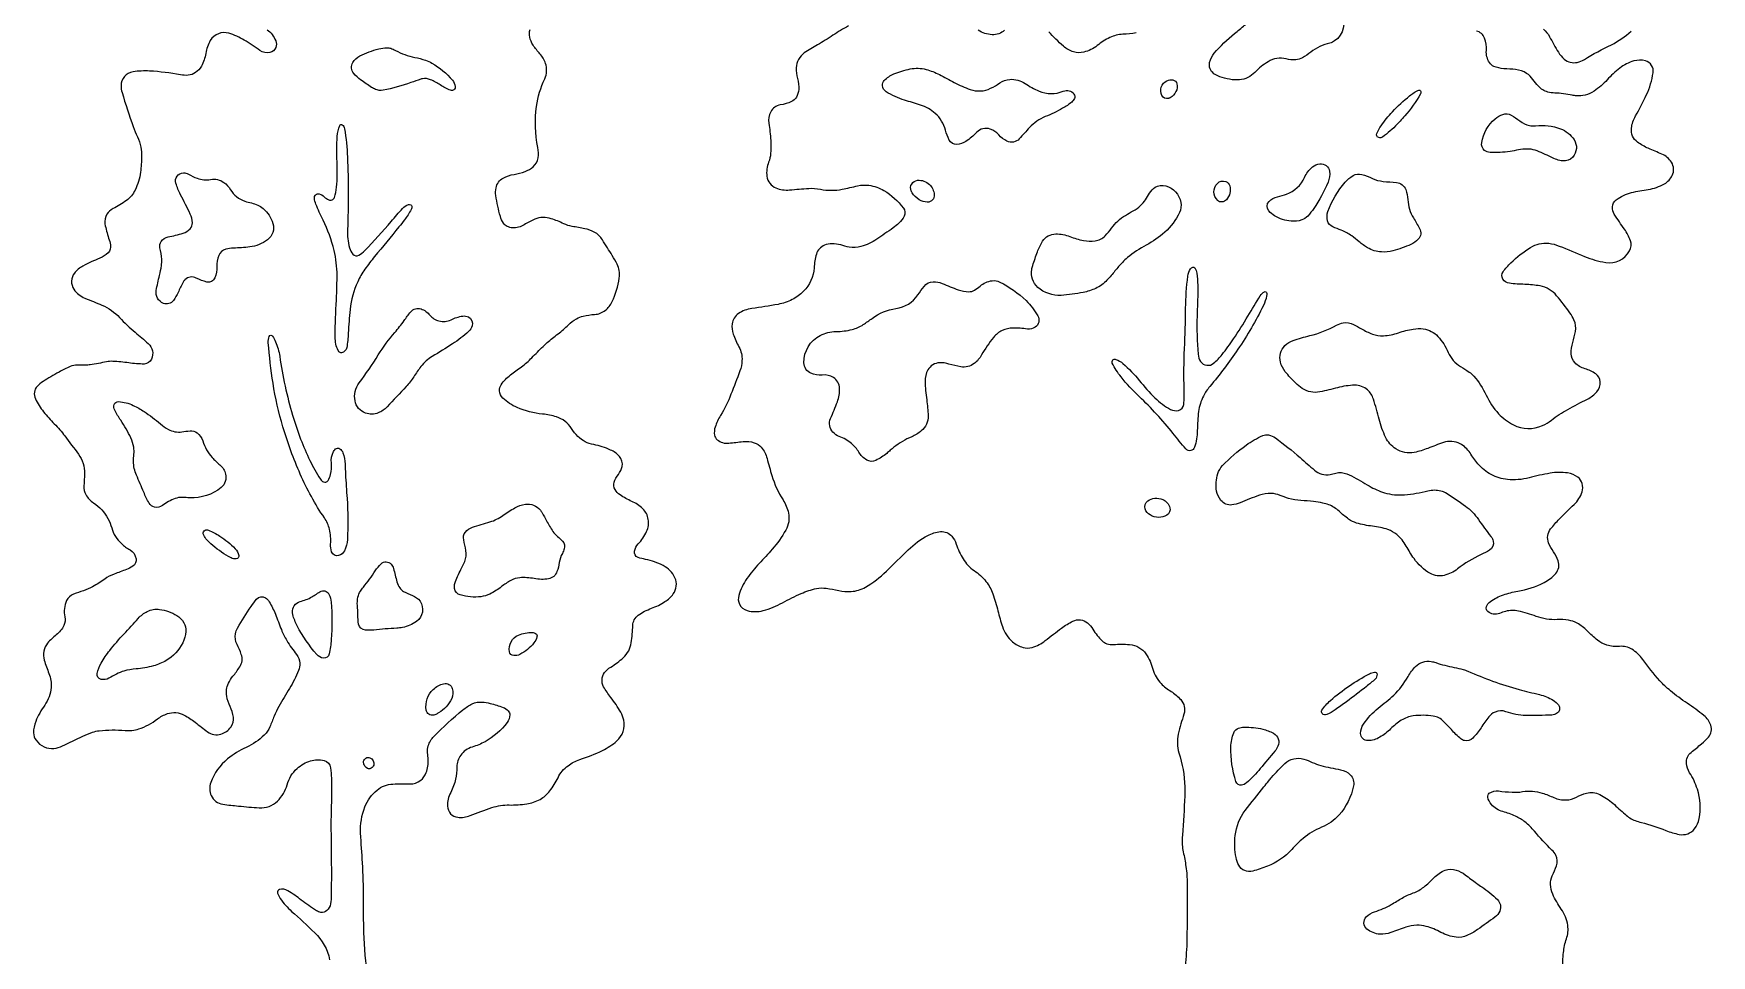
# Model space of a CAD drawing. Extents: x 9.77 to 14.36, y 8.06 to 16.01.
# Drawn here: x 9.765 to 14.36, y 11.191 to 13.715 of the extents above; entities that cross this region are included whole.
import ezdxf

# ---------------------------------------------------------------- set-up
doc = ezdxf.new("R2010")
doc.units = 0
doc.layers.add('SignTorch_ASPEN_TREE_VECTOR', color=18, linetype='CONTINUOUS')

msp = doc.modelspace()

# ---------------------------------------------------------------- linework, layer by layer
at = {"layer": 'SignTorch_ASPEN_TREE_VECTOR'}
for points in [[(13.0992, 13.7513, -0.039312), (13.136, 13.7757, -0.197974), (13.1897, 13.7819, -0.055897), (13.2213, 13.7691, 0.175242), (13.2549, 13.7639, 0.099702), (13.2748, 13.7722, -0.106891), (13.312, 13.787, -0.31548), (13.3458, 13.7709, -0.389125), (13.3281, 13.6945, -0.09422), (13.3149, 13.6887, 0.109017), (13.2625, 13.6639, -0.030289), (13.2401, 13.6486, -0.115769), (13.2218, 13.6427, -0.082841), (13.1952, 13.6451, 0.203362), (13.1463, 13.6377, 0.063825), (13.1096, 13.6083, -0.181608), (13.0671, 13.588, -0.054313), (13.0474, 13.5884, -0.038073), (13.02, 13.5942, -0.081281), (12.9977, 13.6048, -0.306358), (12.9858, 13.6358, -0.12184), (12.9985, 13.6608, -0.04356), (13.054, 13.715, -0.002174), (13.0816, 13.7373, -0.003418)], [(10.7986, 13.5804, -0.039168), (10.7228, 13.5597, -0.144474), (10.7012, 13.5619, -0.04739), (10.6911, 13.5672, -0.014781), (10.661, 13.588, -0.055478), (10.642, 13.6056, -0.331027), (10.6397, 13.6358, -0.132762), (10.6588, 13.6533, -0.061581), (10.7106, 13.6725, -0.04477), (10.7331, 13.6757, -0.099373), (10.7433, 13.6743, -0.039781), (10.7561, 13.6685, 0.078942), (10.809, 13.6495, -0.032937), (10.8387, 13.6418, -0.053254), (10.856, 13.634, -0.083066), (10.9122, 13.587, -0.140238), (10.92, 13.5699, -0.577527), (10.9071, 13.5595, -0.051606), (10.879, 13.574, 0.042141), (10.8524, 13.5884, 0.151314), (10.8302, 13.5909, 0.032914), (10.8254, 13.5896, 0.005757)], [(12.2866, 13.5806, 0.035844), (12.33, 13.5616, 0.202035), (12.3861, 13.5648, 0.036702), (12.4113, 13.5796, -0.132501), (12.4388, 13.5893, -0.171661), (12.4806, 13.578, 0.05019), (12.5185, 13.5571, 0.202278), (12.5848, 13.5568, -0.159168), (12.6013, 13.5581, -0.18768), (12.6142, 13.5491, -0.248899), (12.6154, 13.537, -0.12322), (12.6083, 13.5272, -0.048403), (12.5831, 13.51, -0.027558), (12.5358, 13.4872, 0.10678), (12.4926, 13.4573, 0.006695), (12.4646, 13.4265, -0.340353), (12.4308, 13.4201, -0.098233), (12.4085, 13.4374, 0.133902), (12.3851, 13.4532, 0.291089), (12.3477, 13.4441, -0.058594), (12.318, 13.4196, -0.125637), (12.2936, 13.4114, -0.303388), (12.2728, 13.4232, -0.050966), (12.2625, 13.4503, 0.146243), (12.2343, 13.4961, 0.104492), (12.1944, 13.5189, 0.008118), (12.1505, 13.5323, -0.076202), (12.0999, 13.5556, -0.22697), (12.0898, 13.5723, -0.22142), (12.0948, 13.5863, -0.100062), (12.121, 13.604, -0.048504), (12.1659, 13.6178, -0.115473), (12.2092, 13.6165, -0.056955), (12.2456, 13.6023, 0.000449)], [(12.8733, 13.537, -0.361442), (12.8548, 13.5453, -0.41909), (12.869, 13.5855, -0.146291), (12.8846, 13.5878, -0.314172), (12.8961, 13.577, -0.165105), (12.8936, 13.5559, -0.15145), (12.878, 13.539, -0.029757), (12.8756, 13.5378, -0.033771)], [(13.4994, 13.4664, -0.044478), (13.4592, 13.4313, -0.241773), (13.4489, 13.4297, -0.440153), (13.4437, 13.4413, -0.047498), (13.4553, 13.4624, -0.041379), (13.4862, 13.5007, -0.031714), (13.5334, 13.5442, -0.061246), (13.5588, 13.56, -0.410651), (13.5636, 13.5583, -0.245356), (13.5634, 13.5499, -0.052544), (13.52, 13.489, -0.003765), (13.5073, 13.4748, -0.006283)], [(10.6991, 13.1041, 0.019518), (10.6725, 13.0694, 0.047793), (10.6528, 13.035, 0.07948), (10.6323, 12.9595, 0.014406), (10.6272, 12.8941, -0.031479), (10.6228, 12.855, -0.313514), (10.6087, 12.8409, -0.280446), (10.6018, 12.8435, -0.111832), (10.5943, 12.8595, -0.062403), (10.5909, 12.8994, -0.002637), (10.595, 12.9968, 0.011718), (10.5964, 13.0529, 0.060063), (10.5882, 13.1209, 0.055974), (10.5579, 13.2039, -0.021773), (10.5385, 13.2473, -0.059172), (10.5342, 13.2637, -0.53884), (10.5478, 13.2757, -0.130884), (10.5611, 13.268, 0.093411), (10.5738, 13.2593, 0.438798), (10.589, 13.2659, 0.060167), (10.595, 13.294, 0.035142), (10.5965, 13.3635, -0.028361), (10.597, 13.433, -0.084914), (10.6042, 13.4631, -0.487297), (10.6106, 13.4648, -0.193335), (10.617, 13.4541, -0.029767), (10.6249, 13.3763, -0.02064), (10.625, 13.1779, 0.073639), (10.6303, 13.1285, 0.11637), (10.6397, 13.1106, 0.356017), (10.6561, 13.1078, 0.073646), (10.6722, 13.1203, 0.013807), (10.7448, 13.2006, -0.005088), (10.7757, 13.236, -0.135831), (10.7918, 13.2464, -0.194396), (10.7982, 13.2459, -0.258883), (10.801, 13.2418, -0.147466), (10.7992, 13.2332, -0.037272), (10.781, 13.2046, -0.010326), (10.7659, 13.1853, -0.002415)], [(13.8083, 13.3921, -0.047931), (13.7537, 13.389, -0.167218), (13.7387, 13.3949, -0.262999), (13.7308, 13.4162, -0.179689), (13.7677, 13.4813, -0.090604), (13.7886, 13.4932, -0.207967), (13.8113, 13.4915, -0.056441), (13.8353, 13.4753, 0.130277), (13.8614, 13.4628, 0.079175), (13.8784, 13.4622, -0.122552), (13.9462, 13.4542, -0.158975), (13.9836, 13.4242, -0.339442), (13.98, 13.3762, -0.24549), (13.9527, 13.366, -0.092509), (13.921, 13.376, 0.040282), (13.877, 13.3952, 0.087153), (13.8549, 13.3986, 0.043753), (13.8315, 13.3962, -0.010131)], [(10.161, 13.0061, -0.048276), (10.1483, 12.9842, -0.340495), (10.121, 12.976, -0.361819), (10.1012, 13.0112, -0.017533), (10.1103, 13.0526, 0.030096), (10.1155, 13.0795, 0.048143), (10.1162, 13.0966, 0.0433), (10.1115, 13.1283, -0.211187), (10.1146, 13.1454, -0.197504), (10.1337, 13.1579, 0.025363), (10.1747, 13.1681, 0.136742), (10.1941, 13.1804, 0.187525), (10.2002, 13.1964, 0.112628), (10.1945, 13.2206, 0.005376), (10.1678, 13.2735, -0.04487), (10.155, 13.3049, -0.497307), (10.1755, 13.3335, -0.138402), (10.1894, 13.3299, 0.039681), (10.2132, 13.3184, 0.141853), (10.2501, 13.3152, -0.210712), (10.2862, 13.3072, -0.096526), (10.3044, 13.2873, 0.171592), (10.3434, 13.2558, 0.038683), (10.3619, 13.2508, -0.130443), (10.3941, 13.2355, -0.142663), (10.4208, 13.195, -0.318046), (10.406, 13.15, -0.130206), (10.3573, 13.1306, -0.022008), (10.3126, 13.1271, 0.05384), (10.2921, 13.1242, 0.239111), (10.2723, 13.1069, 0.107886), (10.2671, 13.0765, -0.111157), (10.2617, 13.0462, -0.170571), (10.2527, 13.0362, -0.181059), (10.2402, 13.0345, -0.068589), (10.2108, 13.0453, 0.334755), (10.1799, 13.0406, 0.067431), (10.1749, 13.0338, 0.01816)], [(13.2709, 13.2359, -0.036314), (13.2544, 13.2152, -0.124643), (13.2378, 13.2044, -0.105585), (13.2089, 13.2009, -0.111431), (13.1638, 13.2155, -0.081426), (13.1476, 13.2291, -0.395446), (13.1487, 13.2551, -0.139073), (13.1715, 13.2676, 0.032144), (13.1965, 13.275, 0.203208), (13.2455, 13.3208, -0.116801), (13.2674, 13.3496, -0.146661), (13.2878, 13.3582, -0.403515), (13.3139, 13.3378, -0.13617), (13.31, 13.3075, -0.050205)], [(13.395, 13.1448, 0.014333), (13.3747, 13.1607, 0.066973), (13.3463, 13.1763, -0.002093), (13.3231, 13.1853, -0.238352), (13.3086, 13.2016, -0.150089), (13.3096, 13.2273, -0.097268), (13.3568, 13.3075, -0.075518), (13.3786, 13.3257, -0.20475), (13.4028, 13.3291, -0.048832), (13.4315, 13.3183, 0.09297), (13.461, 13.31, -0.00107), (13.4974, 13.3067, -0.284559), (13.5227, 13.2876, -0.080573), (13.5285, 13.26, 0.124982), (13.5439, 13.2098, -0.006838), (13.5607, 13.1811, -0.336472), (13.5568, 13.1514, -0.090952), (13.5368, 13.1374, -0.042278), (13.4877, 13.1199, -0.079239), (13.4561, 13.1167, -0.120263), (13.4184, 13.1282, -0.019858), (13.4066, 13.1359, -0.019217)], [(12.1685, 13.2839, -0.503451), (12.1859, 13.3129, -0.220241), (12.2183, 13.3015, -0.175058), (12.2317, 13.2739, -0.45257), (12.2126, 13.2532, -0.133779), (12.1906, 13.2597, -0.111117), (12.171, 13.279, -0.024085), (12.1697, 13.2813, -0.02159)], [(12.7266, 13.0651, -0.014822), (12.7046, 13.0395, -0.10137), (12.6739, 13.0171, -0.057563), (12.6394, 13.0059, -0.034221), (12.579, 12.998, -0.199033), (12.5153, 13.0199, -0.2655), (12.4986, 13.0691, -0.030209), (12.5013, 13.0796, -0.008161), (12.5141, 13.1172, -0.057123), (12.5284, 13.1462, -0.251169), (12.5645, 13.1662, -0.098993), (12.6029, 13.159, 0.048484), (12.6403, 13.1481, 0.077833), (12.6721, 13.1471, 0.174053), (12.6994, 13.1609, 0.031833), (12.7172, 13.1822, -0.099046), (12.7551, 13.217, -0.017411), (12.7768, 13.2291, 0.080991), (12.7967, 13.2439, 0.068645), (12.8213, 13.2773, -0.127844), (12.8367, 13.2937, -0.211769), (12.8655, 13.2979, -0.287748), (12.9069, 13.2526, -0.156243), (12.9032, 13.2246, -0.101816), (12.8629, 13.1709, -0.057864), (12.8122, 13.1356, 0.048109), (12.7609, 13.1013, 0.031568), (12.7467, 13.088, 0.020064)], [(13.0319, 13.2598, -0.190152), (13.0194, 13.2536, -0.216022), (13.0078, 13.2578, -0.413758), (13.0069, 13.3045, -0.301412), (13.0299, 13.3096, -0.237784), (13.0408, 13.2977, -0.257074)], [(12.9513, 12.9409, 0.025244), (12.9542, 12.8365, 0.129692), (12.961, 12.817, 0.44501), (12.9967, 12.812, 0.051232), (13.02, 12.836, 0.019159), (13.0511, 12.8786, 0.013628), (13.0908, 12.9413, -0.004036), (13.1243, 12.9967, -0.130926), (13.1362, 13.0079, -0.503369), (13.1416, 13.0054, -0.094729), (13.1417, 12.9964, -0.072075), (13.1329, 12.9699, -0.032416), (13.0631, 12.8502, -0.02729), (12.9863, 12.7486, 0.057438), (12.9686, 12.722, 0.085708), (12.9556, 12.6802, 0.030536), (12.952, 12.628, -0.077388), (12.9445, 12.5823, -0.270004), (12.9339, 12.5729, -0.272045), (12.9205, 12.5776, -0.009085), (12.8853, 12.6203, 0.036263), (12.793, 12.7207, -0.034528), (12.7431, 12.7746, -0.058388), (12.7193, 12.8125, -0.331008), (12.721, 12.821, -0.27732), (12.729, 12.8226, -0.093699), (12.7484, 12.8112, -0.042017), (12.793, 12.7649, 0.025448), (12.836, 12.7172, 0.07501), (12.879, 12.6855, 0.188883), (12.9007, 12.6831, 0.31124), (12.9147, 12.6995, 0.034116), (12.9161, 12.7411, -0.020061), (12.9169, 12.8519, 0.008733), (12.9201, 12.9626, -0.028039), (12.9261, 13.0506, -0.115202), (12.9337, 13.0709, -0.203062), (12.9397, 13.075, -0.273691), (12.9449, 13.0731, -0.147976), (12.9508, 13.0588, -0.034001), (12.953, 12.993, 0.000544), (12.9516, 12.9503, 0.002469)], [(12.1014, 12.5653, -0.061771), (12.0718, 12.5461, -0.24809), (12.047, 12.547, -0.131812), (12.0251, 12.5688, 0.089543), (12.0051, 12.5924, 0.083661), (11.9716, 12.6117, -0.114366), (11.9543, 12.6231, -0.302831), (11.9477, 12.6609, 0.013338), (11.9664, 12.7066, 0.099693), (11.9725, 12.7434, 0.249101), (11.9555, 12.7727, 0.169195), (11.9249, 12.7797, -0.132817), (11.8939, 12.7845, -0.293394), (11.8747, 12.8136, -0.284255), (11.9197, 12.8884, -0.117168), (11.9627, 12.899, 0.058346), (12.0066, 12.9045, 0.086014), (12.0374, 12.918, 0.012971), (12.0616, 12.935, -0.124518), (12.1269, 12.9618, 0.210992), (12.1868, 12.9991, -0.012192), (12.2037, 13.0226, -0.229081), (12.2284, 13.0353, -0.108918), (12.2533, 13.0305, 0.018783), (12.297, 13.0133, 0.07649), (12.3262, 13.008, 0.143174), (12.3418, 13.012, 0.047164), (12.3573, 13.0234, -0.155262), (12.39, 13.038, -0.143296), (12.411, 13.0343, -0.078509), (12.483, 12.9835, -0.068743), (12.5153, 12.942, -0.399469), (12.5078, 12.9104, -0.181939), (12.4866, 12.9057, 0.038218), (12.4466, 12.9085, 0.111197), (12.4178, 12.9017, 0.108145), (12.394, 12.883, 0.046398), (12.3614, 12.8348, -0.106787), (12.3408, 12.8112, -0.20601), (12.3041, 12.8023, -0.032076), (12.272, 12.81, 0.083726), (12.2462, 12.8134, 0.263189), (12.2142, 12.7938, 0.134925), (12.2066, 12.7625, 0.027475), (12.2109, 12.7117, -0.024801), (12.2149, 12.6685, -0.234629), (12.1962, 12.6267, -0.074515), (12.17, 12.6109, 0.070379), (12.121, 12.582, 0.013545), (12.1112, 12.5737, -0.007535)], [(10.78, 12.9288, -0.020355), (10.798, 12.9527, -0.311111), (10.8263, 12.9609, -0.144882), (10.8505, 12.9439, 0.164764), (10.8754, 12.9279, 0.173849), (10.9086, 12.9312, -0.069142), (10.9404, 12.9413, -0.166199), (10.956, 12.9387, -0.35954), (10.9661, 12.9143, -0.132439), (10.9566, 12.8993, -0.041197), (10.9124, 12.865, -0.011763), (10.857, 12.8307, 0.099347), (10.826, 12.803, 0.016503), (10.8065, 12.7751, -0.042882), (10.7855, 12.7483, -0.002343), (10.7334, 12.6928, -0.10823), (10.7093, 12.6763, -0.182569), (10.6743, 12.6756, -0.267693), (10.6455, 12.7093, -0.210127), (10.657, 12.7582, 0.02375), (10.7091, 12.8349, -0.043129), (10.7546, 12.8964, 0.029219)], [(10.6237, 12.4417, -0.029909), (10.6247, 12.3295, -0.106755), (10.6165, 12.2989, -0.202464), (10.6006, 12.2856, -0.409738), (10.5815, 12.2956, -0.094309), (10.5788, 12.3172, 0.07384), (10.5755, 12.3574, 0.091859), (10.5618, 12.3887, -0.045791), (10.4957, 12.5084, -0.030336), (10.4481, 12.6379, -0.034171), (10.421, 12.7574, -0.018715), (10.4079, 12.8684, -0.122664), (10.4107, 12.8855, -0.595262), (10.4196, 12.8863, -0.043172), (10.428, 12.8708, -0.067426), (10.4394, 12.8311, 0.035555), (10.4746, 12.6696, 0.019976), (10.4966, 12.6046, 0.021563), (10.5219, 12.5462, 0.028071), (10.5508, 12.4944, 0.154165), (10.5592, 12.4873, 0.358476), (10.5716, 12.491, 0.089347), (10.5788, 12.5075, 0.082339), (10.5809, 12.5391, -0.136137), (10.5864, 12.5703, -0.17535), (10.5951, 12.5789, -0.26064), (10.6036, 12.5782, -0.16421), (10.6123, 12.5669, -0.073504), (10.6181, 12.5361, 0.005429), (10.6194, 12.5087, 0.002215)], [(10.004, 12.656, -0.022132), (9.9875, 12.6833, -0.218577), (9.9864, 12.6992, -0.325837), (9.9981, 12.7069, -0.100905), (10.0382, 12.6966, -0.031315), (10.0678, 12.6799, -0.032295), (10.113, 12.646, 0.05033), (10.1345, 12.6311, 0.162331), (10.1713, 12.6243, -0.002608), (10.1937, 12.6272, -0.198869), (10.213, 12.622, -0.154883), (10.2288, 12.5992, 0.109557), (10.2542, 12.5544, 0.032795), (10.2755, 12.5338, -0.155575), (10.2911, 12.5087, -0.292553), (10.2789, 12.4719, -0.183595), (10.1934, 12.4438, 0.002489), (10.1722, 12.4447, 0.096676), (10.1532, 12.4416, 0.074149), (10.118, 12.4225, -0.220821), (10.0968, 12.4179, -0.210259), (10.0816, 12.4291, -0.031625), (10.067, 12.459, 0.005375), (10.0471, 12.5056, -0.10242), (10.0391, 12.5433, -0.027493), (10.0401, 12.5628, 0.065501), (10.0396, 12.5823, 0.073203), (10.0317, 12.6076, 0.034666)], [(13.2705, 12.4334, 0.012483), (13.2359, 12.4362, -0.058676), (13.2018, 12.4422, -0.024511), (13.1786, 12.4504, 0.089668), (13.1546, 12.4556, 0.092913), (13.122, 12.4505, 0.015441), (13.069, 12.43, -0.073169), (13.0465, 12.4241, -0.256201), (13.0168, 12.4365, -0.124071), (13.005, 12.4622, -0.123208), (13.008, 12.51, -0.113067), (13.0209, 12.5317, -0.04926), (13.086, 12.5882, -0.048299), (13.1313, 12.614, -0.160611), (13.1473, 12.6157, -0.102575), (13.1657, 12.6075, -0.023568), (13.2336, 12.5536, -0.000873), (13.2729, 12.5192, 0.228253), (13.3157, 12.5072, 0.035083), (13.3311, 12.5111, -0.111493), (13.347, 12.5126, -0.092538), (13.3745, 12.5037, -0.011093), (13.423, 12.476, 0.061527), (13.4646, 12.4575, 0.097436), (13.5193, 12.452, 0.037482), (13.5836, 12.4629, -0.120097), (13.6188, 12.4631, -0.080976), (13.6315, 12.4578, -0.016706), (13.6864, 12.4209, -0.044458), (13.7053, 12.4045, -0.042238), (13.722, 12.384, 0.01834), (13.7561, 12.3378, -0.104538), (13.7626, 12.3249, -0.334674), (13.7524, 12.3002, -0.026894), (13.729, 12.288, 0.059158), (13.6646, 12.2489, -0.108991), (13.6279, 12.2313, -0.186815), (13.5902, 12.2366, -0.114707), (13.5454, 12.2774, -0.024637), (13.5241, 12.3117, 0.091401), (13.4985, 12.3428, 0.091302), (13.4741, 12.3567, 0.059111), (13.432, 12.366, -0.046792), (13.3883, 12.3746, -0.086012), (13.3664, 12.3853, -0.030588), (13.3404, 12.4068, 0.097964), (13.3118, 12.4247, 0.038455), (13.2957, 12.4294, 0.025204)], [(11.1701, 12.3803, 0.034538), (11.1875, 12.3516, 0.063028), (11.2, 12.338, -0.030342), (11.214, 12.3246, -0.26654), (11.2186, 12.3044, -0.04815), (11.2133, 12.2915, 0.080828), (11.205, 12.267, -0.04255), (11.1985, 12.2416, -0.271459), (11.1755, 12.222, -0.093308), (11.136, 12.2224, 0.06729), (11.0966, 12.2249, 0.111158), (11.0721, 12.2175, 0.03942), (11.0466, 12.2004, -0.054724), (11.0148, 12.1803, -0.080903), (10.9904, 12.173, -0.107152), (10.9337, 12.1777, -0.275978), (10.918, 12.1951, -0.131585), (10.9189, 12.2094, -0.044991), (10.9356, 12.2471, 0.028773), (10.9461, 12.2691, 0.143036), (10.9493, 12.299, 0.016533), (10.9431, 12.3283, -0.231862), (10.9477, 12.3496, -0.145716), (10.9672, 12.3633, -0.012888), (11.015, 12.378, 0.089119), (11.0503, 12.3951, -0.0289), (11.0834, 12.4163, -0.089989), (11.112, 12.4261, -0.272311), (11.153, 12.4098, -0.034118), (11.1579, 12.4026, -0.01166)], [(12.8574, 12.4392, -0.234444), (12.8768, 12.4166, -0.33078), (12.8684, 12.396, -0.139357), (12.8463, 12.39, -0.129836), (12.8227, 12.3966, -0.178047), (12.8091, 12.4131, -0.336057), (12.8161, 12.4351, -0.129156), (12.8359, 12.4424, -0.125286)], [(10.275, 12.339, -0.054418), (10.3174, 12.3044, -0.144991), (10.3272, 12.286, -0.446427), (10.3201, 12.2764, -0.145679), (10.3061, 12.2792, -0.05376), (10.2561, 12.3129, -0.04108), (10.2373, 12.3316, -0.103523), (10.2301, 12.3449, -0.393274), (10.235, 12.355, -0.188647), (10.2443, 12.3549, -0.048871)], [(10.7604, 12.2133, 0.089428), (10.768, 12.1968, 0.115278), (10.7785, 12.1874, 0.03955), (10.8026, 12.1766, -0.157737), (10.8235, 12.1605, -0.406694), (10.8139, 12.1052, -0.109077), (10.7756, 12.0885, -0.0361), (10.7599, 12.0866, 0.015147), (10.6967, 12.0816, -0.045487), (10.6741, 12.0812, -0.344264), (10.6555, 12.098, -0.039591), (10.6532, 12.1233, 0.015721), (10.6521, 12.1487, -0.071466), (10.6536, 12.1715, -0.092573), (10.6604, 12.1879, -0.025189), (10.6685, 12.199, 0.024564), (10.701, 12.2436, -0.055009), (10.717, 12.263, -0.425528), (10.7446, 12.262, -0.120868), (10.7509, 12.2503, 0.000705)], [(10.5804, 12.0556, -0.032358), (10.575, 12.0162, -0.391227), (10.5593, 12.0048, -0.186035), (10.5408, 12.0147, -0.05795), (10.4873, 12.0931, -0.053092), (10.475, 12.124, -0.372706), (10.4911, 12.1579, -0.038749), (10.5076, 12.1637, 0.067682), (10.5236, 12.1704, 0.011106), (10.5496, 12.1864, -0.438109), (10.5737, 12.1802, -0.105771), (10.5803, 12.1575, -0.035582)], [(10.013, 12.071, 0.010266), (10.0521, 12.1136, -0.094946), (10.0767, 12.1327, -0.153019), (10.1104, 12.1383, -0.102543), (10.1578, 12.1214, -0.129371), (10.177, 12.1016, -0.147613), (10.1822, 12.0779, -0.095227), (10.1736, 12.0463, -0.149266), (10.1285, 11.9982, -0.062138), (10.0935, 11.9835, -0.048835), (10.046, 11.975, 0.044346), (10.0129, 11.9694, 0.066164), (9.992, 11.9609, -0.005861), (9.9716, 11.9495, -0.179669), (9.9503, 11.9465, -0.411662), (9.9396, 11.9629, -0.079837), (9.9504, 11.9911, -0.035154), (9.9739, 12.0258, -0.024624)], [(11.0972, 12.015, -0.133519), (11.0802, 12.0116, -0.340978), (11.0684, 12.0221, -0.357497), (11.0935, 12.068, -0.101074), (11.131, 12.075, -0.147368), (11.1402, 12.0721, -0.310647), (11.1437, 12.063, -0.108212), (11.1355, 12.0462, -0.11052)], [(13.6478, 11.809, 0.015282), (13.6266, 11.8316, 0.161477), (13.598, 11.846, 0.069153), (13.5432, 11.8465, 0.109888), (13.5106, 11.8346, 0.053399), (13.4814, 11.8112, -0.058102), (13.4519, 11.7882, -0.134932), (13.4194, 11.7788, -0.415729), (13.3993, 11.7985, -0.153085), (13.4071, 11.824, -0.067291), (13.447, 11.8681, -0.018336), (13.4689, 11.8853, 0.037586), (13.4901, 11.9033, 0.069807), (13.5291, 11.9542, -0.065544), (13.5498, 11.9819, -0.121269), (13.5696, 11.9941, -0.123661), (13.5924, 11.9956, -0.035421), (13.605, 11.9924, 0.03283), (13.6554, 11.9793, -0.019072), (13.6799, 11.9736, -0.034696), (13.693, 11.969, 0.012273), (13.7607, 11.942, 0.024126), (13.833, 11.919, 0.006151), (13.8888, 11.905, -0.077049), (13.9265, 11.8895, -0.096852), (13.9409, 11.8765, -0.45465), (13.9358, 11.8527, -0.112199), (13.9232, 11.849, -0.02031), (13.8516, 11.8477, -0.083884), (13.7972, 11.8581, 0.19583), (13.7673, 11.8572, 0.124068), (13.7503, 11.844, 0.020892), (13.729, 11.814, -0.051532), (13.7063, 11.7859, -0.248468), (13.6839, 11.7789, -0.127992), (13.6739, 11.7836, -0.038251)], [(13.3291, 11.8629, -0.039679), (13.307, 11.8502, -0.346534), (13.2939, 11.8533, -0.320948), (13.2934, 11.862, -0.072661), (13.3164, 11.8887, -0.028378), (13.3685, 11.929, -0.029329), (13.4231, 11.9619, -0.076498), (13.4368, 11.9666, -0.436452), (13.4441, 11.9611, -0.236222), (13.4389, 11.9473, -0.020259), (13.4154, 11.9273, -0.005956), (13.3605, 11.8852, -0.010707)], [(10.861, 11.8488, -0.444805), (10.8403, 11.8627, -0.240497), (10.8597, 11.9192, -0.134227), (10.8881, 11.9347, -0.393471), (10.912, 11.9212, -0.187691), (10.9102, 11.8943, -0.151375), (10.8744, 11.8548, -0.028607), (10.8665, 11.8507, -0.043622)], [(13.1244, 11.7024, -0.041379), (13.0869, 11.6634, -0.150295), (13.073, 11.6571, -0.359453), (13.0579, 11.6667, -0.084805), (13.0439, 11.7617, -0.092009), (13.0521, 11.8006, -0.212076), (13.065, 11.813, -0.082656), (13.08, 11.8157, -0.060512), (13.131, 11.8103, -0.068726), (13.1607, 11.799, -0.390287), (13.1727, 11.7633, -0.072757), (13.1644, 11.7501, 0.006402)], [(10.6691, 11.7222, -0.461075), (10.6865, 11.732, -0.390484), (10.6967, 11.712, -0.204906), (10.6897, 11.7033, -0.316028), (10.6762, 11.7049, -0.112263), (10.6699, 11.7138, -0.147552)], [(13.1556, 11.6783, -0.024881), (13.1915, 11.7159, -0.266911), (13.2438, 11.7285, -0.044661), (13.2669, 11.7194, 0.053678), (13.2901, 11.7108, 0.019502), (13.3441, 11.6993, -0.157033), (13.3706, 11.6855, -0.249618), (13.3797, 11.6547, -0.131247), (13.3402, 11.5757, -0.115521), (13.2922, 11.5416, 0.077445), (13.2418, 11.5112, 0.03599), (13.2104, 11.481, -0.118111), (13.144, 11.435, -0.022843), (13.1038, 11.4215, -0.35429), (13.0655, 11.4378, -0.075222), (13.0582, 11.4587, -0.074042), (13.0558, 11.519, -0.138336), (13.0835, 11.5877, -0.003657), (13.134, 11.652, -0.003611), (13.1476, 11.6688, -0.006341)], [(13.513, 11.348, -0.039941), (13.5433, 11.3618, 0.081239), (13.5723, 11.3781, 0.036593), (13.5997, 11.4034, -0.118437), (13.6309, 11.4239, -0.164706), (13.6607, 11.4245, -0.086696), (13.6855, 11.4117, 0.004629), (13.7172, 11.388, 0.011079), (13.7307, 11.3785, -0.046035), (13.7738, 11.3436, -0.306716), (13.7802, 11.3124, -0.139176), (13.767, 11.2957, -0.000988), (13.7195, 11.2616, -0.051704), (13.6903, 11.245, -0.13366), (13.6611, 11.2406, -0.094775), (13.6192, 11.2538, 0.05454), (13.5785, 11.2703, 0.080148), (13.5528, 11.2733, 0.069175), (13.5234, 11.2679, 0.009839), (13.482, 11.2533, -0.105936), (13.4522, 11.2489, -0.157128), (13.4165, 11.263, -0.442277), (13.4148, 11.2965, -0.122437), (13.4376, 11.3103, 0.053521), (13.483, 11.33, 0.013392), (13.498, 11.339, -0.0153)]]:
    msp.add_lwpolyline(points, format="xyb", close=True, dxfattribs=at)
for points in [[(10.4047, 13.7253, -0.147894), (10.4283, 13.695, -0.172162), (10.4288, 13.6769, -0.271881), (10.4125, 13.6624, -0.209671), (10.3852, 13.6684, 0.022815), (10.3424, 13.6968, 0.06174), (10.3003, 13.7154, 0.344978), (10.2493, 13.6956, 0.095648), (10.2367, 13.6605, -0.088077), (10.2247, 13.6253, -0.116584), (10.209, 13.608, -0.127339), (10.1888, 13.6006, -0.070481), (10.1675, 13.6016, 0.032092), (10.083, 13.612, 0.052232), (10.0378, 13.6099, 0.37242), (10.0049, 13.5714, 0.070985), (10.0076, 13.5529, 0.013513), (10.038, 13.4599, 0.02712), (10.0496, 13.4324, -0.067972), (10.0589, 13.404, -0.048199), (10.061, 13.3785, -0.028346), (10.058, 13.335, -0.084311), (10.0433, 13.2863, -0.11626), (10.0195, 13.2577, -0.048546), (9.983, 13.2354, 0.144016), (9.9659, 13.2199, 0.181455), (9.9609, 13.1935, 0.041553), (9.9709, 13.1547, -0.037742), (9.976, 13.1359, -0.246902), (9.9694, 13.1146, -0.101838), (9.9466, 13.0995, 0.02453), (9.9005, 13.0782, 0.107248), (9.8772, 13.0588, 0.324571), (9.8757, 13.0146, 0.151621), (9.9061, 12.9901, -0.006597), (9.9526, 12.9711, -0.105186), (10.0008, 12.9372, 0.032884), (10.0436, 12.8968, -0.011011), (10.0793, 12.866, -0.325139), (10.0884, 12.8233, -0.290971), (10.0683, 12.81, -0.042179), (10.0259, 12.8129, 0.025084), (9.9823, 12.8173, 0.063382), (9.965, 12.816, -0.011436), (9.9205, 12.8079, -0.038828), (9.9071, 12.8069, 0.000935), (9.8849, 12.8068, 0.100044), (9.8658, 12.8029, 0.024575), (9.835, 12.7879, 0.016553), (9.7913, 12.762, 0.056564), (9.7749, 12.7487, 0.168518), (9.7675, 12.7331, 0.136916), (9.7706, 12.7144, 0.061427), (9.7926, 12.6791, 0.025909), (9.8221, 12.6463, -0.035415), (9.851, 12.613, -0.002688), (9.8881, 12.563, -0.164676), (9.9047, 12.5102, -0.012558), (9.9031, 12.4759, 0.147156), (9.9084, 12.4524, 0.119857), (9.9298, 12.4296, -0.125262), (9.9691, 12.3867, -0.054807), (9.9793, 12.3613, 0.141059), (10.0059, 12.3182, 0.052526), (10.0295, 12.301, -0.223454), (10.046, 12.277, -0.299782), (10.0368, 12.2562, -0.051815), (10.0195, 12.2475, -0.001027), (9.9861, 12.2349, 0.065227), (9.96, 12.221, -0.030069), (9.9269, 12.2003, -0.042769), (9.9017, 12.1892, 0.006606), (9.8751, 12.1797, 0.196101), (9.8558, 12.1621, 0.168028), (9.851, 12.1178, -0.171944), (9.8482, 12.0939, -0.1146), (9.8275, 12.0685, 0.054813), (9.8039, 12.0458, 0.124893), (9.7934, 12.0238, 0.122661), (9.7945, 11.9991, 0.024311), (9.8075, 11.9624, -0.119669), (9.8133, 11.924, -0.133002), (9.7957, 11.8761, 0.05744), (9.7711, 11.8314, 0.101496), (9.7653, 11.8001, 0.154467), (9.772, 11.78, 0.128137), (9.7942, 11.7618, 0.136763), (9.8208, 11.7576, 0.08309), (9.8444, 11.7643, 0.002677), (9.9, 11.7911, -0.033927), (9.9268, 11.802, -0.052579), (9.945, 11.806, -0.049533), (10.0157, 11.8067, 0.101106), (10.0535, 11.811, 0.087145), (10.1045, 11.8381, -0.085497), (10.1319, 11.8527, -0.205101), (10.1775, 11.8489, -0.044118), (10.2081, 11.829, 0.003705), (10.2416, 11.8032, 0.242093), (10.2785, 11.7967, 0.161345), (10.3058, 11.8161, 0.19446), (10.3127, 11.8434, 0.081707), (10.3037, 11.8722, -0.070806), (10.2942, 11.9007, -0.157864), (10.2989, 11.9359, -0.060707), (10.311, 11.955, 0.026797), (10.33, 11.9808, 0.234069), (10.3342, 12.0149, 0.034699), (10.3224, 12.0421, -0.170022), (10.3182, 12.0715, -0.080811), (10.3241, 12.0872, -0.019422), (10.3608, 12.146, -0.022806), (10.3759, 12.1664, -0.387928), (10.4004, 12.1699, -0.108092), (10.4105, 12.1592, -0.041573), (10.4274, 12.1252, -0.002838), (10.4439, 12.0828, 0.045669), (10.4587, 12.0526, 0.033463), (10.4857, 12.0144, -0.163591), (10.4945, 11.9908, -0.105965), (10.491, 11.971, -0.038348), (10.4663, 11.9218, 0.004579), (10.4372, 11.8726, 0.036148), (10.4242, 11.8456, -0.00038), (10.4125, 11.8164, -0.10933), (10.3972, 11.794, -0.079779), (10.3476, 11.7604, 0.061058), (10.2968, 11.7287, 0.135287), (10.2506, 11.6642, 0.192962), (10.2516, 11.6284, 0.264762), (10.2834, 11.6046, 0.006819), (10.3268, 11.5997, 0.008752), (10.3832, 11.5951, 0.209922), (10.433, 11.6133, 0.136633), (10.4596, 11.658, -0.142451), (10.4867, 11.7025, -0.112654), (10.524, 11.7237, -0.132679), (10.5606, 11.7248, -0.318652), (10.5787, 11.7041, -0.027737), (10.5813, 11.6478, -0.004313), (10.5802, 11.586, 0.010618), (10.5798, 11.5243, -0.005887), (10.5805, 11.3567, -0.039757), (10.5784, 11.3319, -0.171426), (10.5682, 11.3136, -0.218807), (10.5522, 11.3087, -0.105133), (10.5398, 11.3132, -0.027165), (10.4983, 11.3422, 0.02636), (10.4617, 11.3679, 0.21459), (10.4383, 11.3711, 0.424173), (10.4333, 11.3617, 0.072145), (10.441, 11.3464, 0.058678), (10.4719, 11.3115, -0.009681), (10.5353, 11.2528, -0.151315), (10.5761, 11.179, -0.078824)], [(10.6807, 11.1304, -0.030699), (10.6698, 11.2532, -0.008669), (10.6688, 11.3486, 0.018173), (10.666, 11.444, -0.002171), (10.661, 11.5253, -0.107087), (10.6724, 11.5974, -0.130035), (10.7059, 11.6434, -0.160985), (10.7492, 11.66, -0.017933), (10.7958, 11.6604, 0.175906), (10.8254, 11.6703, 0.139761), (10.8405, 11.6913, 0.098193), (10.8459, 11.7274, 0.024078), (10.8442, 11.7459, -0.116604), (10.8459, 11.7644, -0.111687), (10.8616, 11.7905, -0.031254), (10.9409, 11.8631, -0.055679), (10.9664, 11.8794, -0.135415), (10.9935, 11.8845, -0.041424), (11.0156, 11.8809, -0.024971), (11.051, 11.87, -0.12452), (11.0653, 11.8604, -0.186943), (11.0694, 11.8494, -0.16075), (11.0621, 11.8283, -0.105213), (11.0016, 11.776, -0.0538), (10.9662, 11.7612, 0.168067), (10.9349, 11.7389, 0.149957), (10.9244, 11.707, -0.043854), (10.9207, 11.6736, -0.074427), (10.9076, 11.6371, 0.134948), (10.8989, 11.5993, 0.177418), (10.9074, 11.5788, 0.181706), (10.9268, 11.569, 0.123974), (10.9608, 11.5738, -0.017759), (11.0205, 11.5957, -0.084744), (11.0679, 11.6027, 0.041782), (11.1158, 11.6056, 0.092334), (11.1524, 11.6181, 0.102826), (11.1787, 11.641, 0.045566), (11.2014, 11.6774, -0.114758), (11.2288, 11.7103, -0.084809), (11.2609, 11.727, 0.036883), (11.3232, 11.7521, 0.064358), (11.3622, 11.7779, 0.272872), (11.3815, 11.8352, 0.078238), (11.3732, 11.8567, 0.036984), (11.346, 11.897, -0.038507), (11.3264, 11.9263, -0.296538), (11.3288, 11.965, -0.099892), (11.3458, 11.9804, 0.05267), (11.38, 12.0058, 0.084187), (11.3949, 12.0251, 0.089216), (11.402, 12.047, 0.024069), (11.4061, 12.0943, -0.231883), (11.4211, 12.1221, -0.068838), (11.4574, 12.1412, 0.055667), (11.4942, 12.1594, 0.089827), (11.5169, 12.1804, 0.277412), (11.5215, 12.225, 0.167206), (11.4896, 12.258, 0.065909), (11.441, 12.275, -0.024438), (11.4208, 12.2803, -0.394872), (11.4108, 12.298, -0.129576), (11.4212, 12.3174, 0.079581), (11.444, 12.3512, 0.15166), (11.4486, 12.3847, 0.156744), (11.4335, 12.4137, 0.095158), (11.4034, 12.434, -0.048428), (11.3715, 12.4514, -0.108168), (11.3576, 12.466, -0.2156), (11.3551, 12.4867, -0.096478), (11.3666, 12.5078, 0.121547), (11.377, 12.5295, 0.239274), (11.3696, 12.5569, 0.10394), (11.3455, 12.5745, 0.058595), (11.2991, 12.5892, -0.144781), (11.2558, 12.6116, -0.063839), (11.2382, 12.6334, 0.181193), (11.1973, 12.6652, 0.05253), (11.1592, 12.6728, -0.079428), (11.0893, 12.6908, -0.087542), (11.0506, 12.7164, -0.189936), (11.0413, 12.7363, -0.165883), (11.046, 12.7534, -0.079183), (11.071, 12.78, -0.010441), (11.1013, 12.8024, 0.048862), (11.1298, 12.8271, -0.008007), (11.1603, 12.8583, -0.022272), (11.1719, 12.8688, -0.007711), (11.2014, 12.8924, 0.025663), (11.23, 12.917, -0.056288), (11.2519, 12.9336, -0.076658), (11.2707, 12.9412, -0.044001), (11.3017, 12.9457, 0.159105), (11.331, 12.9571, 0.1098), (11.3495, 12.9807, 0.077994), (11.3688, 13.045, 0.068502), (11.3688, 13.0657, 0.079334), (11.3635, 13.0829, 0.028283), (11.3501, 13.1068, -0.004075), (11.323, 13.15, 0.13243), (11.3007, 13.171, 0.074623), (11.2749, 13.1803, 0.006692), (11.24, 13.1866, -0.071068), (11.217, 13.194, 0.03351), (11.1827, 13.2079, 0.177226), (11.138, 13.2064, 0.047614), (11.1088, 13.1912, -0.156962), (11.077, 13.1827, -0.107926), (11.0621, 13.1867, -0.122916), (11.052, 13.1956, -0.08365), (11.0435, 13.2139, -0.02856), (11.0311, 13.2713, -0.089191), (11.0316, 13.2922, -0.220892), (11.0513, 13.319, -0.085093), (11.081, 13.3292, 0.046001), (11.1113, 13.337, 0.094385), (11.1334, 13.35, 0.175812), (11.1468, 13.3744, 0.089311), (11.1461, 13.4026, -0.086132), (11.1426, 13.5154, -0.074088), (11.1649, 13.5907, 0.192573), (11.1673, 13.6331, 0.104468), (11.152, 13.6591, -0.0363), (11.1333, 13.6828, -0.101444), (11.124, 13.7051, -0.118141), (11.1249, 13.7259, -0.073582)], [(11.9971, 13.7354, 0.037958), (11.9541, 13.7099, -0.029325), (11.9116, 13.6837, 0.030207), (11.8758, 13.6615, 0.231243), (11.8536, 13.6209, 0.082878), (11.8571, 13.5913, -0.085458), (11.8605, 13.5616, -0.12086), (11.854, 13.5405, -0.151474), (11.8408, 13.5286, -0.068678), (11.81, 13.5193, 0.239455), (11.7839, 13.5004, 0.155237), (11.7787, 13.4692, -0.015813), (11.7839, 13.4221, -0.044437), (11.7836, 13.3856, -0.069543), (11.7781, 13.3628, 0.129922), (11.7735, 13.3239, 0.26521), (11.798, 13.2922, 0.123468), (11.8354, 13.2866, -0.009579), (11.8881, 13.2908, -0.065722), (11.92, 13.2885, 0.10156), (11.9792, 13.2885, 0.00731), (12.0218, 13.2978, -0.09468), (12.0529, 13.2992, -0.096675), (12.0937, 13.2848, -0.099684), (12.147, 13.237, -0.271721), (12.1495, 13.215, -0.108676), (12.135, 13.1955, -0.022928), (12.1188, 13.1826, -0.008719), (12.0742, 13.1515, -0.078318), (12.0309, 13.1314, -0.117939), (11.999, 13.13, -0.027663), (11.9755, 13.1359, 0.082503), (11.9515, 13.1392, 0.088488), (11.931, 13.135, 0.231733), (11.9091, 13.1108, 0.05238), (11.9025, 13.0733, -0.178666), (11.8736, 13.0091, -0.080008), (11.8428, 12.9865, -0.074172), (11.8038, 12.9733, -0.010507), (11.7322, 12.9619, 0.115755), (11.6957, 12.9479, 0.209342), (11.6783, 12.9202, 0.1247), (11.6811, 12.8921, 0.035481), (11.6968, 12.857, -0.134573), (11.7052, 12.8195, -0.077991), (11.6994, 12.791, -0.004084), (11.675, 12.727, -0.043215), (11.6464, 12.6691, 0.057062), (11.6318, 12.6375, 0.116569), (11.6299, 12.6153, 0.184824), (11.637, 12.6028, 0.204435), (11.669, 12.5932, -0.00116), (11.7081, 12.5976, -0.103765), (11.7386, 12.5946, -0.138809), (11.7579, 12.5819, -0.115837), (11.7739, 12.5515, 0.009595), (11.7871, 12.5044, 0.069699), (11.8175, 12.4382, -0.090746), (11.8324, 12.4019, -0.182952), (11.8251, 12.3552, -0.051011), (11.788, 12.303, -0.009235), (11.7523, 12.2638, 0.036399), (11.7188, 12.2226, 0.081521), (11.6964, 12.1761, 0.183099), (11.6982, 12.1525, 0.220998), (11.7192, 12.1349, 0.132464), (11.7636, 12.135, 0.06164), (11.8163, 12.1565, -0.024339), (11.8672, 12.1818, -0.052632), (11.9092, 12.1952, -0.086692), (11.936, 12.196, -0.020727), (11.97, 12.1897, 0.076095), (12.0044, 12.1871, 0.111402), (12.0431, 12.1991, 0.062334), (12.1005, 12.2424, 0.002598), (12.1604, 12.3012, -0.073469), (12.214, 12.3406, -0.099852), (12.2488, 12.351, -0.241516), (12.28, 12.3384, -0.101017), (12.2919, 12.3172, 0.060075), (12.3106, 12.2763, 0.106571), (12.341, 12.2445, -0.075693), (12.3733, 12.2146, -0.08226), (12.392, 12.1809, -0.026199), (12.4061, 12.1339, 0.019541), (12.4184, 12.0909, 0.137202), (12.4463, 12.0493, 0.108721), (12.4748, 12.0341, 0.141035), (12.4999, 12.0342, 0.096256), (12.5356, 12.0527, -0.007432), (12.5803, 12.087, -0.043889), (12.6111, 12.106, -0.302865), (12.6516, 12.101, -0.079561), (12.666, 12.084, 0.066589), (12.6918, 12.0517, 0.114748), (12.7043, 12.0442, 0.094258), (12.722, 12.0421, -0.036467), (12.7666, 12.042, -0.2276), (12.8112, 12.0162, -0.083872), (12.8303, 11.9747, 0.129502), (12.8531, 11.9351, 0.057164), (12.88, 11.9135, -0.066752), (12.9065, 11.8913, -0.269458), (12.9152, 11.8515, 0.019821), (12.9, 11.797, 0.133686), (12.9017, 11.7457, -0.06394), (12.918, 11.652, -0.024099), (12.9179, 11.6272, -0.005561), (12.9111, 11.5202, 0.031313), (12.9108, 11.494, 0.040941), (12.9135, 11.4741, -0.014984), (12.9209, 11.4342, -0.025384), (12.9234, 11.4104, -0.013214), (12.9245, 11.3688, -0.004117), (12.9234, 11.235, -0.026674), (12.9183, 11.1614, -0.271224)], [(12.4244, 13.7236, -0.189356), (12.39, 13.7116, -0.136543), (12.3518, 13.7238, -0.026819)], [(12.7845, 13.7165, -0.020096), (12.7481, 13.7128, 0.096082), (12.7127, 13.7036, 0.058382), (12.6779, 13.6818, -0.111712), (12.641, 13.6638, -0.129657), (12.6134, 13.6645, -0.111036), (12.5853, 13.68, -0.029816), (12.5455, 13.7198, 0.139762)], [(13.9522, 11.1524, -0.025586), (13.9547, 11.1989, -0.056252), (13.9628, 11.2358, 0.118544), (13.9663, 11.2733, 0.118249), (13.9488, 11.3175, -0.045862), (13.9252, 11.3586, -0.102032), (13.9191, 11.385, -0.112871), (13.924, 11.409, 0.013595), (13.9355, 11.4362, 0.21869), (13.9338, 11.4649, 0.079041), (13.9231, 11.479, -0.029032), (13.875, 11.531, 0.052953), (13.8493, 11.5563, 0.062778), (13.8232, 11.5721, 0.037728), (13.7885, 11.5846, -0.146135), (13.7572, 11.6042, -0.136098), (13.7475, 11.6243, -0.290469), (13.7516, 11.6346, -0.188271), (13.7769, 11.641, 0.015893), (13.8138, 11.6376, 0.059102), (13.8428, 11.6392, -0.124452), (13.8966, 11.6353, -0.025949), (13.9284, 11.6229, 0.116788), (13.962, 11.6165, 0.112801), (13.9904, 11.6242, -0.058034), (14.0178, 11.635, -0.182078), (14.054, 11.6313, -0.064585), (14.0899, 11.6073, -0.006577), (14.1233, 11.5772, 0.09406), (14.151, 11.5599, 0.033682), (14.1679, 11.5547, -0.037996), (14.235, 11.533, 0.048581), (14.2715, 11.5221, 0.279848), (14.3138, 11.5376, 0.122713), (14.3264, 11.5653, 0.124125), (14.3214, 11.6458, 0.065848), (14.3, 11.6911, -0.123529), (14.2914, 11.7166, -0.24632), (14.3042, 11.7468, -0.003527), (14.333, 11.77, 0.05132), (14.3521, 11.7887, 0.261699), (14.3581, 11.8208, 0.141582), (14.3394, 11.8474, 0.022657), (14.2938, 11.881, -0.025327), (14.2476, 11.9152, -0.03622), (14.2185, 11.943, -0.030509), (14.1717, 12.0014, 0.103425), (14.1421, 12.029, 0.160619), (14.1081, 12.0368, -0.099454), (14.0733, 12.0404, -0.094191), (14.0482, 12.0539, -0.025979), (14.019, 12.08, 0.06712), (13.9921, 12.1004, 0.091572), (13.9686, 12.1085, 0.048933), (13.9374, 12.1101, -0.100015), (13.88, 12.119, 0.030945), (13.8312, 12.1336, 0.127722), (13.7963, 12.1328, 0.029773), (13.7798, 12.127, -0.149678), (13.7625, 12.1252, -0.118701), (13.7477, 12.132, -0.319411), (13.7437, 12.1457, -0.158501), (13.7545, 12.16, -0.069849), (13.79, 12.1779, -0.039988), (13.8296, 12.188, 0.07511), (13.9016, 12.2118, 0.097661), (13.9336, 12.2367, 0.265709), (13.9403, 12.2711, 0.076353), (13.9274, 12.2959, -0.063148), (13.9139, 12.3204, -0.266775), (13.9194, 12.3583, -0.027992), (13.9434, 12.3857, -0.010002), (13.9841, 12.4256, 0.128289), (14.0058, 12.46, 0.148074), (14.006, 12.4825, 0.160352), (13.9942, 12.4998, 0.127281), (13.9659, 12.5117, 0.080857), (13.918, 12.511, 0.019681), (13.8603, 12.4983, -0.088024), (13.8014, 12.4937, -0.099119), (13.7567, 12.5072, -0.098768), (13.7205, 12.5369, -0.027927), (13.6988, 12.5667, 0.130704), (13.6715, 12.5915, 0.203201), (13.6261, 12.5949, 0.015022), (13.5833, 12.5791, -0.048313), (13.5462, 12.5681, -0.190857), (13.4959, 12.5775, -0.142925), (13.4676, 12.6094, -0.048205), (13.45, 12.6586, 0.015426), (13.4341, 12.714, 0.131337), (13.4181, 12.739, 0.19363), (13.3832, 12.7519, 0.059747), (13.336, 12.745, -0.016132), (13.2879, 12.7336, -0.200398), (13.239, 12.7433, -0.048151), (13.2209, 12.7581, -0.026925), (13.193, 12.789, -0.106358), (13.1798, 12.8152, -0.263946), (13.1917, 12.8603, -0.119572), (13.2146, 12.8745, -0.018889), (13.26, 12.8876, 0.065816), (13.3332, 12.9164, -0.090104), (13.3518, 12.9227, -0.151754), (13.3796, 12.9183, -0.020262), (13.4019, 12.9063, 0.044126), (13.4314, 12.892, 0.102931), (13.4617, 12.8873, 0.072499), (13.5027, 12.8954, -0.043451), (13.5433, 12.9058, -0.074984), (13.5708, 12.9063, -0.174928), (13.6108, 12.8854, -0.084881), (13.639, 12.8419, 0.156947), (13.6731, 12.8028, -0.013293), (13.6962, 12.788, -0.063524), (13.7093, 12.7765, -0.072484), (13.7428, 12.7249, 0.079433), (13.7771, 12.6739, 0.087579), (13.8176, 12.6433, 0.226602), (13.8968, 12.6412, 0.060679), (13.9215, 12.656, -0.038714), (13.9662, 12.6855, -0.011424), (14.0201, 12.7139, 0.098651), (14.0462, 12.734, 0.196122), (14.0555, 12.7614, 0.232648), (14.0433, 12.7829, 0.078669), (14.0138, 12.7969, -0.130747), (13.986, 12.8137, -0.191862), (13.976, 12.8382, -0.069528), (13.98, 12.869, 0.015686), (13.9873, 12.899, 0.164019), (13.9835, 12.9308, 0.044637), (13.9724, 12.9497, 0.016386), (13.936, 12.997, 0.177636), (13.8906, 13.0237, 0.038699), (13.849, 13.028, -0.022646), (13.8065, 13.031, -0.234465), (13.7889, 13.0425, -0.290719), (13.7895, 13.0624, -0.053576), (13.8104, 13.087, -0.0485), (13.8647, 13.1292, -0.173265), (13.9143, 13.1404, -0.066221), (13.943, 13.133, -0.001928), (14.0126, 13.1044, 0.058976), (14.0703, 13.0881, 0.311972), (14.1357, 13.1194, 0.217654), (14.1382, 13.1475, 0.069818), (14.1219, 13.1789, -0.007963), (14.0939, 13.2199, -0.166197), (14.0886, 13.2401, -0.217105), (14.0993, 13.2597, -0.101395), (14.141, 13.2793, -0.024232), (14.1869, 13.2881, 0.094966), (14.2312, 13.3033, 0.151771), (14.2526, 13.3263, 0.259945), (14.2505, 13.3623, 0.150691), (14.2242, 13.3846, -0.000405), (14.187, 13.4005, -0.055854), (14.1576, 13.4172, -0.271535), (14.1408, 13.4556, -0.101946), (14.152, 13.4892, 0.024102), (14.1821, 13.5474, 0.067323), (14.2002, 13.6073, 0.385601), (14.1791, 13.6399, 0.133801), (14.1472, 13.6396, 0.098367), (14.1088, 13.6201, 0.043867), (14.0744, 13.5879, -0.06691), (14.0385, 13.5572, -0.077643), (14.0137, 13.5461, -0.090741), (13.9904, 13.5442, -0.028661), (13.9785, 13.546, 0.046011), (13.9308, 13.5518, -0.059188), (13.912, 13.5546, -0.144391), (13.886, 13.5706, -0.026719), (13.871, 13.5892, 0.091624), (13.8538, 13.6057, 0.123458), (13.8237, 13.6161, 0.007602), (13.7911, 13.6185, -0.086689), (13.7643, 13.6248, -0.14998), (13.752, 13.6352, -0.161454), (13.7435, 13.6683, 0.107038), (13.7386, 13.7021, 0.25158), (13.7163, 13.7217, 0.090414)], [(13.8998, 13.7263, -0.107281), (13.9167, 13.7061, 0.015811), (13.9408, 13.6635, 0.079764), (13.9568, 13.6447, 0.234182), (13.9922, 13.6358, 0.083547), (14.0118, 13.6437, -0.023343), (14.0858, 13.6841, 0.07666), (14.1397, 13.7216, -0.157703)]]:
    msp.add_lwpolyline(points, format="xyb", dxfattribs=at)

doc.saveas('drawing.dxf')
